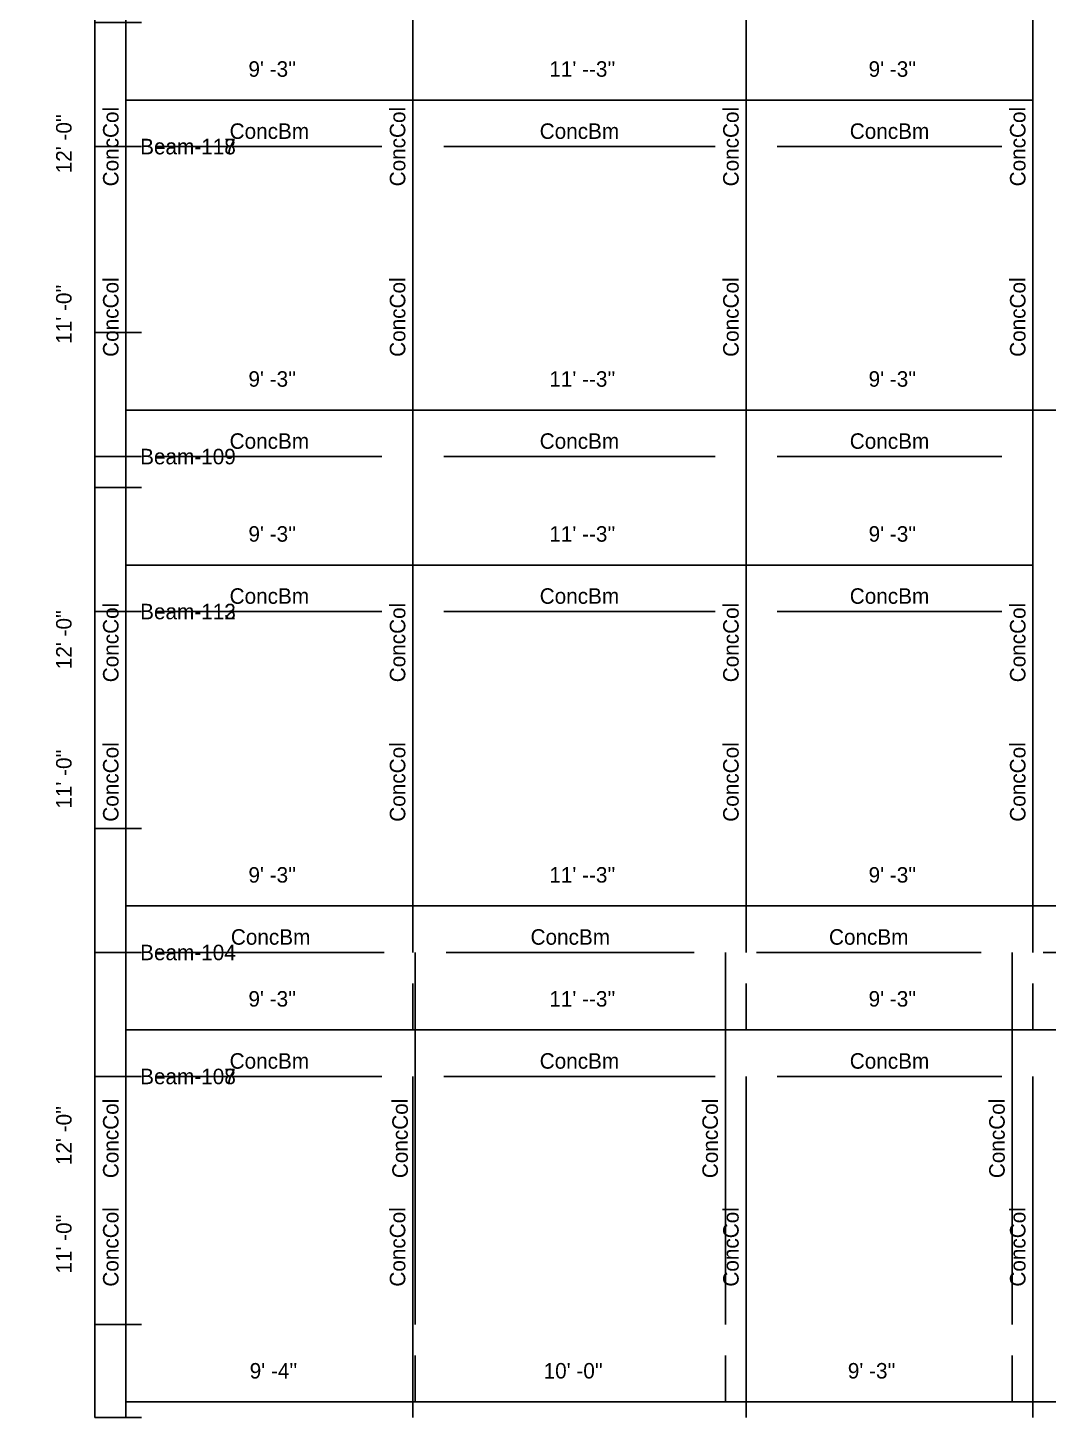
# Model space of a CAD drawing. Extents: x -38 to 2998, y -195 to 11529.
# Drawn here: x -38 to 357, y 3467 to 4006 of the extents above; entities that cross this region are included whole.
import ezdxf
from ezdxf.enums import TextEntityAlignment as Align

# ---------------------------------------------------------------- set-up
doc = ezdxf.new("R2010")
doc.units = 0
doc.header["$MEASUREMENT"] = 0
doc.layers.get('0').update_dxf_attribs({"linetype": 'CONTINUOUS'})
for name, color, linetype in [('CENTERLINES', 7, 'CONTINUOUS'), ('DIMENSIONS', 4, 'CONTINUOUS'), ('TEXT', 5, 'CONTINUOUS')]:
    doc.layers.add(name, color=color, linetype=linetype)
doc.dimstyles.get("Standard").update_dxf_attribs({"dimtxt": 0.18, "dimasz": 0.18, "dimexe": 0.18, "dimexo": 0.0625, "dimgap": 0.09, "dimtad": 0, "dimtih": 1, "dimtoh": 1, "dimdec": 4, "dimzin": 0, "dimtxsty": 'STANDARD', "dimcen": 0.09, "dimazin": 3, "dimtfac": 1, "dimtdec": 4, "dimtofl": 0, "dimtmove": 0, "dimatfit": 3, "dimtolj": 1, "dimtzin": 0})

# ---------------------------------------------------------------- blocks, each defined once
blk = doc.blocks.new('*D2171')
at = {"color": 1, "linetype": 'BYBLOCK'}
for points in [[(4.77, 3478.77), (3.71, 3477.71), (-3.71, 3470.29), (-4.77, 3469.23)], [(116.73, 3478.77), (115.67, 3477.71), (108.25, 3470.29), (107.19, 3469.23)]]:
    blk.add_solid(points, dxfattribs=at)
at = {"layer": 'DIMENSIONS', "color": 9, "linetype": 'BYBLOCK'}
for p, q in [((0, 3474), (0, 3492)), ((111.96, 3474), (111.96, 3492))]:
    blk.add_line(p, q, dxfattribs=at)
at = {"layer": 'DIMENSIONS', "color": 0, "linetype": 'BYBLOCK'}
blk.add_line((0, 3474), (111.96, 3474), dxfattribs=at)
at = {"layer": 'DIMENSIONS', "color": 0, "linetype": 'BYBLOCK', "insert": (55.98, 3486), "char_height": 6, "attachment_point": 5}
blk.add_mtext("\\A1; 9' -4''", dxfattribs=at)
blk = doc.blocks.new('*D2172')
at = {"color": 1, "linetype": 'BYBLOCK'}
for points in [[(116.73, 3478.77), (115.67, 3477.71), (108.25, 3470.29), (107.19, 3469.23)], [(236.73, 3478.77), (235.67, 3477.71), (228.25, 3470.29), (227.19, 3469.23)]]:
    blk.add_solid(points, dxfattribs=at)
at = {"layer": 'DIMENSIONS', "color": 9, "linetype": 'BYBLOCK'}
for p, q in [((111.96, 3474), (111.96, 3492)), ((231.96, 3474), (231.96, 3492))]:
    blk.add_line(p, q, dxfattribs=at)
at = {"layer": 'DIMENSIONS', "color": 0, "linetype": 'BYBLOCK'}
blk.add_line((111.96, 3474), (231.96, 3474), dxfattribs=at)
at = {"layer": 'DIMENSIONS', "color": 0, "linetype": 'BYBLOCK', "insert": (171.96, 3486), "char_height": 6, "attachment_point": 5}
blk.add_mtext("\\A1; 10' -0''", dxfattribs=at)
blk = doc.blocks.new('*D2173')
at = {"color": 1, "linetype": 'BYBLOCK'}
for points in [[(236.73, 3478.77), (235.67, 3477.71), (228.25, 3470.29), (227.19, 3469.23)], [(347.73, 3478.77), (346.67, 3477.71), (339.25, 3470.29), (338.19, 3469.23)]]:
    blk.add_solid(points, dxfattribs=at)
at = {"layer": 'DIMENSIONS', "color": 9, "linetype": 'BYBLOCK'}
for p, q in [((231.96, 3474), (231.96, 3492)), ((342.96, 3474), (342.96, 3492))]:
    blk.add_line(p, q, dxfattribs=at)
at = {"layer": 'DIMENSIONS', "color": 0, "linetype": 'BYBLOCK'}
blk.add_line((231.96, 3474), (342.96, 3474), dxfattribs=at)
at = {"layer": 'DIMENSIONS', "color": 0, "linetype": 'BYBLOCK', "insert": (287.46, 3486), "char_height": 6, "attachment_point": 5}
blk.add_mtext("\\A1; 9' -3''", dxfattribs=at)
blk = doc.blocks.new('*D2174')
at = {"color": 1, "linetype": 'BYBLOCK'}
for points in [[(347.73, 3478.77), (346.67, 3477.71), (339.25, 3470.29), (338.19, 3469.23)], [(407.73, 3478.77), (406.67, 3477.71), (399.25, 3470.29), (398.19, 3469.23)]]:
    blk.add_solid(points, dxfattribs=at)
at = {"layer": 'DIMENSIONS', "color": 9, "linetype": 'BYBLOCK'}
for p, q in [((342.96, 3474), (342.96, 3492)), ((402.96, 3474), (402.96, 3492))]:
    blk.add_line(p, q, dxfattribs=at)
at = {"layer": 'DIMENSIONS', "color": 0, "linetype": 'BYBLOCK'}
blk.add_line((342.96, 3474), (402.96, 3474), dxfattribs=at)
at = {"layer": 'DIMENSIONS', "color": 0, "linetype": 'BYBLOCK', "insert": (372.96, 3486), "char_height": 6, "attachment_point": 5}
blk.add_mtext("\\A1; 5' -0''", dxfattribs=at)
blk = doc.blocks.new('*D2191')
at = {"color": 1, "linetype": 'BYBLOCK'}
for points in [[(-8.29, 3644.29), (-7.23, 3643.23), (-16.77, 3652.77), (-15.71, 3651.71)], [(-8.29, 3500.29), (-7.23, 3499.23), (-16.77, 3508.77), (-15.71, 3507.71)]]:
    blk.add_solid(points, dxfattribs=at)
at = {"layer": 'DIMENSIONS', "color": 9, "linetype": 'BYBLOCK'}
for p, q in [((-12, 3648), (6, 3648)), ((-12, 3504), (6, 3504))]:
    blk.add_line(p, q, dxfattribs=at)
at = {"layer": 'DIMENSIONS', "color": 0, "linetype": 'BYBLOCK'}
blk.add_line((-12, 3504), (-12, 3648), dxfattribs=at)
at = {"layer": 'DIMENSIONS', "color": 0, "linetype": 'BYBLOCK', "insert": (-24, 3576), "char_height": 6, "attachment_point": 5, "rotation": 90}
blk.add_mtext("\\A1; 12' -0''", dxfattribs=at)
blk = doc.blocks.new('*D2192')
at = {"color": 1, "linetype": 'BYBLOCK'}
for points in [[(4.77, 3670.77), (3.71, 3669.71), (-3.71, 3662.29), (-4.77, 3661.23)], [(115.77, 3670.77), (114.71, 3669.71), (107.29, 3662.29), (106.23, 3661.23)]]:
    blk.add_solid(points, dxfattribs=at)
at = {"layer": 'DIMENSIONS', "color": 9, "linetype": 'BYBLOCK'}
for p, q in [((0, 3666), (0, 3684)), ((111, 3666), (111, 3684))]:
    blk.add_line(p, q, dxfattribs=at)
at = {"layer": 'DIMENSIONS', "color": 0, "linetype": 'BYBLOCK'}
blk.add_line((0, 3666), (111, 3666), dxfattribs=at)
at = {"layer": 'DIMENSIONS', "color": 0, "linetype": 'BYBLOCK', "insert": (55.5, 3678), "char_height": 6, "attachment_point": 5}
blk.add_mtext("\\A1; 9' -3''", dxfattribs=at)
blk = doc.blocks.new('*D2193')
at = {"color": 1, "linetype": 'BYBLOCK'}
for points in [[(115.77, 3670.77), (114.71, 3669.71), (107.29, 3662.29), (106.23, 3661.23)], [(244.77, 3670.77), (243.71, 3669.71), (236.29, 3662.29), (235.23, 3661.23)]]:
    blk.add_solid(points, dxfattribs=at)
at = {"layer": 'DIMENSIONS', "color": 9, "linetype": 'BYBLOCK'}
for p, q in [((111, 3666), (111, 3684)), ((240, 3666), (240, 3684))]:
    blk.add_line(p, q, dxfattribs=at)
at = {"layer": 'DIMENSIONS', "color": 0, "linetype": 'BYBLOCK'}
blk.add_line((111, 3666), (240, 3666), dxfattribs=at)
at = {"layer": 'DIMENSIONS', "color": 0, "linetype": 'BYBLOCK', "insert": (175.5, 3678), "char_height": 6, "attachment_point": 5}
blk.add_mtext("\\A1; 11' --3''", dxfattribs=at)
blk = doc.blocks.new('*D2194')
at = {"color": 1, "linetype": 'BYBLOCK'}
for points in [[(244.77, 3670.77), (243.71, 3669.71), (236.29, 3662.29), (235.23, 3661.23)], [(355.77, 3670.77), (354.71, 3669.71), (347.29, 3662.29), (346.23, 3661.23)]]:
    blk.add_solid(points, dxfattribs=at)
at = {"layer": 'DIMENSIONS', "color": 9, "linetype": 'BYBLOCK'}
for p, q in [((240, 3666), (240, 3684)), ((351, 3666), (351, 3684))]:
    blk.add_line(p, q, dxfattribs=at)
at = {"layer": 'DIMENSIONS', "color": 0, "linetype": 'BYBLOCK'}
blk.add_line((240, 3666), (351, 3666), dxfattribs=at)
at = {"layer": 'DIMENSIONS', "color": 0, "linetype": 'BYBLOCK', "insert": (295.5, 3678), "char_height": 6, "attachment_point": 5}
blk.add_mtext("\\A1; 9' -3''", dxfattribs=at)
blk = doc.blocks.new('*D2195')
at = {"color": 1, "linetype": 'BYBLOCK'}
for points in [[(355.77, 3670.77), (354.71, 3669.71), (347.29, 3662.29), (346.23, 3661.23)], [(577.77, 3670.77), (576.71, 3669.71), (569.29, 3662.29), (568.23, 3661.23)]]:
    blk.add_solid(points, dxfattribs=at)
at = {"layer": 'DIMENSIONS', "color": 9, "linetype": 'BYBLOCK'}
for p, q in [((351, 3666), (351, 3684)), ((573, 3666), (573, 3684))]:
    blk.add_line(p, q, dxfattribs=at)
at = {"layer": 'DIMENSIONS', "color": 0, "linetype": 'BYBLOCK'}
blk.add_line((351, 3666), (573, 3666), dxfattribs=at)
at = {"layer": 'DIMENSIONS', "color": 0, "linetype": 'BYBLOCK', "insert": (462, 3678), "char_height": 6, "attachment_point": 5}
blk.add_mtext("\\A1; 18' -6''", dxfattribs=at)
blk = doc.blocks.new('*D2207')
at = {"color": 1, "linetype": 'BYBLOCK'}
for points in [[(-8.29, 3836.29), (-7.23, 3835.23), (-16.77, 3844.77), (-15.71, 3843.71)], [(-8.29, 3692.29), (-7.23, 3691.23), (-16.77, 3700.77), (-15.71, 3699.71)]]:
    blk.add_solid(points, dxfattribs=at)
at = {"layer": 'DIMENSIONS', "color": 9, "linetype": 'BYBLOCK'}
for p, q in [((-12, 3840), (6, 3840)), ((-12, 3696), (6, 3696))]:
    blk.add_line(p, q, dxfattribs=at)
at = {"layer": 'DIMENSIONS', "color": 0, "linetype": 'BYBLOCK'}
blk.add_line((-12, 3696), (-12, 3840), dxfattribs=at)
at = {"layer": 'DIMENSIONS', "color": 0, "linetype": 'BYBLOCK', "insert": (-24, 3768), "char_height": 6, "attachment_point": 5, "rotation": 90}
blk.add_mtext("\\A1; 12' -0''", dxfattribs=at)
blk = doc.blocks.new('*D2208')
at = {"color": 1, "linetype": 'BYBLOCK'}
for points in [[(4.77, 3862.77), (3.71, 3861.71), (-3.71, 3854.29), (-4.77, 3853.23)], [(115.77, 3862.77), (114.71, 3861.71), (107.29, 3854.29), (106.23, 3853.23)]]:
    blk.add_solid(points, dxfattribs=at)
at = {"layer": 'DIMENSIONS', "color": 9, "linetype": 'BYBLOCK'}
for p, q in [((0, 3858), (0, 3876)), ((111, 3858), (111, 3876))]:
    blk.add_line(p, q, dxfattribs=at)
at = {"layer": 'DIMENSIONS', "color": 0, "linetype": 'BYBLOCK'}
blk.add_line((0, 3858), (111, 3858), dxfattribs=at)
at = {"layer": 'DIMENSIONS', "color": 0, "linetype": 'BYBLOCK', "insert": (55.5, 3870), "char_height": 6, "attachment_point": 5}
blk.add_mtext("\\A1; 9' -3''", dxfattribs=at)
blk = doc.blocks.new('*D2209')
at = {"color": 1, "linetype": 'BYBLOCK'}
for points in [[(115.77, 3862.77), (114.71, 3861.71), (107.29, 3854.29), (106.23, 3853.23)], [(244.77, 3862.77), (243.71, 3861.71), (236.29, 3854.29), (235.23, 3853.23)]]:
    blk.add_solid(points, dxfattribs=at)
at = {"layer": 'DIMENSIONS', "color": 9, "linetype": 'BYBLOCK'}
for p, q in [((111, 3858), (111, 3876)), ((240, 3858), (240, 3876))]:
    blk.add_line(p, q, dxfattribs=at)
at = {"layer": 'DIMENSIONS', "color": 0, "linetype": 'BYBLOCK'}
blk.add_line((111, 3858), (240, 3858), dxfattribs=at)
at = {"layer": 'DIMENSIONS', "color": 0, "linetype": 'BYBLOCK', "insert": (175.5, 3870), "char_height": 6, "attachment_point": 5}
blk.add_mtext("\\A1; 11' --3''", dxfattribs=at)
blk = doc.blocks.new('*D2210')
at = {"color": 1, "linetype": 'BYBLOCK'}
for points in [[(244.77, 3862.77), (243.71, 3861.71), (236.29, 3854.29), (235.23, 3853.23)], [(355.77, 3862.77), (354.71, 3861.71), (347.29, 3854.29), (346.23, 3853.23)]]:
    blk.add_solid(points, dxfattribs=at)
at = {"layer": 'DIMENSIONS', "color": 9, "linetype": 'BYBLOCK'}
for p, q in [((240, 3858), (240, 3876)), ((351, 3858), (351, 3876))]:
    blk.add_line(p, q, dxfattribs=at)
at = {"layer": 'DIMENSIONS', "color": 0, "linetype": 'BYBLOCK'}
blk.add_line((240, 3858), (351, 3858), dxfattribs=at)
at = {"layer": 'DIMENSIONS', "color": 0, "linetype": 'BYBLOCK', "insert": (295.5, 3870), "char_height": 6, "attachment_point": 5}
blk.add_mtext("\\A1; 9' -3''", dxfattribs=at)
blk = doc.blocks.new('*D2211')
at = {"color": 1, "linetype": 'BYBLOCK'}
for points in [[(355.77, 3862.77), (354.71, 3861.71), (347.29, 3854.29), (346.23, 3853.23)], [(577.77, 3862.77), (576.71, 3861.71), (569.29, 3854.29), (568.23, 3853.23)]]:
    blk.add_solid(points, dxfattribs=at)
at = {"layer": 'DIMENSIONS', "color": 9, "linetype": 'BYBLOCK'}
for p, q in [((351, 3858), (351, 3876)), ((573, 3858), (573, 3876))]:
    blk.add_line(p, q, dxfattribs=at)
at = {"layer": 'DIMENSIONS', "color": 0, "linetype": 'BYBLOCK'}
blk.add_line((351, 3858), (573, 3858), dxfattribs=at)
at = {"layer": 'DIMENSIONS', "color": 0, "linetype": 'BYBLOCK', "insert": (462, 3870), "char_height": 6, "attachment_point": 5}
blk.add_mtext("\\A1; 18' -6''", dxfattribs=at)
blk = doc.blocks.new('*D2223')
at = {"color": 1, "linetype": 'BYBLOCK'}
for points in [[(-8.29, 4028.29), (-7.23, 4027.23), (-16.77, 4036.77), (-15.71, 4035.71)], [(-8.29, 3884.29), (-7.23, 3883.23), (-16.77, 3892.77), (-15.71, 3891.71)]]:
    blk.add_solid(points, dxfattribs=at)
at = {"layer": 'DIMENSIONS', "color": 9, "linetype": 'BYBLOCK'}
for p, q in [((-12, 4032), (6, 4032)), ((-12, 3888), (6, 3888))]:
    blk.add_line(p, q, dxfattribs=at)
at = {"layer": 'DIMENSIONS', "color": 0, "linetype": 'BYBLOCK'}
blk.add_line((-12, 3888), (-12, 4032), dxfattribs=at)
at = {"layer": 'DIMENSIONS', "color": 0, "linetype": 'BYBLOCK', "insert": (-24, 3960), "char_height": 6, "attachment_point": 5, "rotation": 90}
blk.add_mtext("\\A1; 12' -0''", dxfattribs=at)
blk = doc.blocks.new('*D2677')
at = {"color": 1, "linetype": 'BYBLOCK'}
for points in [[(-8.29, 3596.29), (-7.23, 3595.23), (-16.77, 3604.77), (-15.71, 3603.71)], [(-8.29, 3464.29), (-7.23, 3463.23), (-16.77, 3472.77), (-15.71, 3471.71)]]:
    blk.add_solid(points, dxfattribs=at)
at = {"layer": 'DIMENSIONS', "color": 9, "linetype": 'BYBLOCK'}
for p, q in [((-12, 3600), (6, 3600)), ((-12, 3468), (6, 3468))]:
    blk.add_line(p, q, dxfattribs=at)
at = {"layer": 'DIMENSIONS', "color": 0, "linetype": 'BYBLOCK'}
blk.add_line((-12, 3468), (-12, 3600), dxfattribs=at)
at = {"layer": 'DIMENSIONS', "color": 0, "linetype": 'BYBLOCK', "insert": (-24, 3534), "char_height": 6, "attachment_point": 5, "rotation": 90}
blk.add_mtext("\\A1; 11' -0''", dxfattribs=at)
blk = doc.blocks.new('*D2678')
at = {"color": 1, "linetype": 'BYBLOCK'}
for points in [[(4.77, 3622.77), (3.71, 3621.71), (-3.71, 3614.29), (-4.77, 3613.23)], [(115.77, 3622.77), (114.71, 3621.71), (107.29, 3614.29), (106.23, 3613.23)]]:
    blk.add_solid(points, dxfattribs=at)
at = {"layer": 'DIMENSIONS', "color": 9, "linetype": 'BYBLOCK'}
for p, q in [((0, 3618), (0, 3636)), ((111, 3618), (111, 3636))]:
    blk.add_line(p, q, dxfattribs=at)
at = {"layer": 'DIMENSIONS', "color": 0, "linetype": 'BYBLOCK'}
blk.add_line((0, 3618), (111, 3618), dxfattribs=at)
at = {"layer": 'DIMENSIONS', "color": 0, "linetype": 'BYBLOCK', "insert": (55.5, 3630), "char_height": 6, "attachment_point": 5}
blk.add_mtext("\\A1; 9' -3''", dxfattribs=at)
blk = doc.blocks.new('*D2679')
at = {"color": 1, "linetype": 'BYBLOCK'}
for points in [[(115.77, 3622.77), (114.71, 3621.71), (107.29, 3614.29), (106.23, 3613.23)], [(244.77, 3622.77), (243.71, 3621.71), (236.29, 3614.29), (235.23, 3613.23)]]:
    blk.add_solid(points, dxfattribs=at)
at = {"layer": 'DIMENSIONS', "color": 9, "linetype": 'BYBLOCK'}
for p, q in [((111, 3618), (111, 3636)), ((240, 3618), (240, 3636))]:
    blk.add_line(p, q, dxfattribs=at)
at = {"layer": 'DIMENSIONS', "color": 0, "linetype": 'BYBLOCK'}
blk.add_line((111, 3618), (240, 3618), dxfattribs=at)
at = {"layer": 'DIMENSIONS', "color": 0, "linetype": 'BYBLOCK', "insert": (175.5, 3630), "char_height": 6, "attachment_point": 5}
blk.add_mtext("\\A1; 11' --3''", dxfattribs=at)
blk = doc.blocks.new('*D2680')
at = {"color": 1, "linetype": 'BYBLOCK'}
for points in [[(244.77, 3622.77), (243.71, 3621.71), (236.29, 3614.29), (235.23, 3613.23)], [(355.77, 3622.77), (354.71, 3621.71), (347.29, 3614.29), (346.23, 3613.23)]]:
    blk.add_solid(points, dxfattribs=at)
at = {"layer": 'DIMENSIONS', "color": 9, "linetype": 'BYBLOCK'}
for p, q in [((240, 3618), (240, 3636)), ((351, 3618), (351, 3636))]:
    blk.add_line(p, q, dxfattribs=at)
at = {"layer": 'DIMENSIONS', "color": 0, "linetype": 'BYBLOCK'}
blk.add_line((240, 3618), (351, 3618), dxfattribs=at)
at = {"layer": 'DIMENSIONS', "color": 0, "linetype": 'BYBLOCK', "insert": (295.5, 3630), "char_height": 6, "attachment_point": 5}
blk.add_mtext("\\A1; 9' -3''", dxfattribs=at)
blk = doc.blocks.new('*D2681')
at = {"color": 1, "linetype": 'BYBLOCK'}
for points in [[(355.77, 3622.77), (354.71, 3621.71), (347.29, 3614.29), (346.23, 3613.23)], [(577.77, 3622.77), (576.71, 3621.71), (569.29, 3614.29), (568.23, 3613.23)]]:
    blk.add_solid(points, dxfattribs=at)
at = {"layer": 'DIMENSIONS', "color": 9, "linetype": 'BYBLOCK'}
for p, q in [((351, 3618), (351, 3636)), ((573, 3618), (573, 3636))]:
    blk.add_line(p, q, dxfattribs=at)
at = {"layer": 'DIMENSIONS', "color": 0, "linetype": 'BYBLOCK'}
blk.add_line((351, 3618), (573, 3618), dxfattribs=at)
at = {"layer": 'DIMENSIONS', "color": 0, "linetype": 'BYBLOCK', "insert": (462, 3630), "char_height": 6, "attachment_point": 5}
blk.add_mtext("\\A1; 18' -6''", dxfattribs=at)
blk = doc.blocks.new('*D2693')
at = {"color": 1, "linetype": 'BYBLOCK'}
for points in [[(-8.29, 3776.29), (-7.23, 3775.23), (-16.77, 3784.77), (-15.71, 3783.71)], [(-8.29, 3644.29), (-7.23, 3643.23), (-16.77, 3652.77), (-15.71, 3651.71)]]:
    blk.add_solid(points, dxfattribs=at)
at = {"layer": 'DIMENSIONS', "color": 9, "linetype": 'BYBLOCK'}
for p, q in [((-12, 3780), (6, 3780)), ((-12, 3648), (6, 3648))]:
    blk.add_line(p, q, dxfattribs=at)
at = {"layer": 'DIMENSIONS', "color": 0, "linetype": 'BYBLOCK'}
blk.add_line((-12, 3648), (-12, 3780), dxfattribs=at)
at = {"layer": 'DIMENSIONS', "color": 0, "linetype": 'BYBLOCK', "insert": (-24, 3714), "char_height": 6, "attachment_point": 5, "rotation": 90}
blk.add_mtext("\\A1; 11' -0''", dxfattribs=at)
blk = doc.blocks.new('*D2694')
at = {"color": 1, "linetype": 'BYBLOCK'}
for points in [[(4.77, 3802.77), (3.71, 3801.71), (-3.71, 3794.29), (-4.77, 3793.23)], [(115.77, 3802.77), (114.71, 3801.71), (107.29, 3794.29), (106.23, 3793.23)]]:
    blk.add_solid(points, dxfattribs=at)
at = {"layer": 'DIMENSIONS', "color": 9, "linetype": 'BYBLOCK'}
for p, q in [((0, 3798), (0, 3816)), ((111, 3798), (111, 3816))]:
    blk.add_line(p, q, dxfattribs=at)
at = {"layer": 'DIMENSIONS', "color": 0, "linetype": 'BYBLOCK'}
blk.add_line((0, 3798), (111, 3798), dxfattribs=at)
at = {"layer": 'DIMENSIONS', "color": 0, "linetype": 'BYBLOCK', "insert": (55.5, 3810), "char_height": 6, "attachment_point": 5}
blk.add_mtext("\\A1; 9' -3''", dxfattribs=at)
blk = doc.blocks.new('*D2695')
at = {"color": 1, "linetype": 'BYBLOCK'}
for points in [[(115.77, 3802.77), (114.71, 3801.71), (107.29, 3794.29), (106.23, 3793.23)], [(244.77, 3802.77), (243.71, 3801.71), (236.29, 3794.29), (235.23, 3793.23)]]:
    blk.add_solid(points, dxfattribs=at)
at = {"layer": 'DIMENSIONS', "color": 9, "linetype": 'BYBLOCK'}
for p, q in [((111, 3798), (111, 3816)), ((240, 3798), (240, 3816))]:
    blk.add_line(p, q, dxfattribs=at)
at = {"layer": 'DIMENSIONS', "color": 0, "linetype": 'BYBLOCK'}
blk.add_line((111, 3798), (240, 3798), dxfattribs=at)
at = {"layer": 'DIMENSIONS', "color": 0, "linetype": 'BYBLOCK', "insert": (175.5, 3810), "char_height": 6, "attachment_point": 5}
blk.add_mtext("\\A1; 11' --3''", dxfattribs=at)
blk = doc.blocks.new('*D2696')
at = {"color": 1, "linetype": 'BYBLOCK'}
for points in [[(244.77, 3802.77), (243.71, 3801.71), (236.29, 3794.29), (235.23, 3793.23)], [(355.77, 3802.77), (354.71, 3801.71), (347.29, 3794.29), (346.23, 3793.23)]]:
    blk.add_solid(points, dxfattribs=at)
at = {"layer": 'DIMENSIONS', "color": 9, "linetype": 'BYBLOCK'}
for p, q in [((240, 3798), (240, 3816)), ((351, 3798), (351, 3816))]:
    blk.add_line(p, q, dxfattribs=at)
at = {"layer": 'DIMENSIONS', "color": 0, "linetype": 'BYBLOCK'}
blk.add_line((240, 3798), (351, 3798), dxfattribs=at)
at = {"layer": 'DIMENSIONS', "color": 0, "linetype": 'BYBLOCK', "insert": (295.5, 3810), "char_height": 6, "attachment_point": 5}
blk.add_mtext("\\A1; 9' -3''", dxfattribs=at)
blk = doc.blocks.new('*D2697')
at = {"color": 1, "linetype": 'BYBLOCK'}
for points in [[(-8.29, 3956.29), (-7.23, 3955.23), (-16.77, 3964.77), (-15.71, 3963.71)], [(-8.29, 3824.29), (-7.23, 3823.23), (-16.77, 3832.77), (-15.71, 3831.71)]]:
    blk.add_solid(points, dxfattribs=at)
at = {"layer": 'DIMENSIONS', "color": 9, "linetype": 'BYBLOCK'}
for p, q in [((-12, 3960), (6, 3960)), ((-12, 3828), (6, 3828))]:
    blk.add_line(p, q, dxfattribs=at)
at = {"layer": 'DIMENSIONS', "color": 0, "linetype": 'BYBLOCK'}
blk.add_line((-12, 3828), (-12, 3960), dxfattribs=at)
at = {"layer": 'DIMENSIONS', "color": 0, "linetype": 'BYBLOCK', "insert": (-24, 3894), "char_height": 6, "attachment_point": 5, "rotation": 90}
blk.add_mtext("\\A1; 11' -0''", dxfattribs=at)
blk = doc.blocks.new('*D2698')
at = {"color": 1, "linetype": 'BYBLOCK'}
for points in [[(4.77, 3982.77), (3.71, 3981.71), (-3.71, 3974.29), (-4.77, 3973.23)], [(115.77, 3982.77), (114.71, 3981.71), (107.29, 3974.29), (106.23, 3973.23)]]:
    blk.add_solid(points, dxfattribs=at)
at = {"layer": 'DIMENSIONS', "color": 9, "linetype": 'BYBLOCK'}
for p, q in [((0, 3978), (0, 3996)), ((111, 3978), (111, 3996))]:
    blk.add_line(p, q, dxfattribs=at)
at = {"layer": 'DIMENSIONS', "color": 0, "linetype": 'BYBLOCK'}
blk.add_line((0, 3978), (111, 3978), dxfattribs=at)
at = {"layer": 'DIMENSIONS', "color": 0, "linetype": 'BYBLOCK', "insert": (55.5, 3990), "char_height": 6, "attachment_point": 5}
blk.add_mtext("\\A1; 9' -3''", dxfattribs=at)
blk = doc.blocks.new('*D2699')
at = {"color": 1, "linetype": 'BYBLOCK'}
for points in [[(115.77, 3982.77), (114.71, 3981.71), (107.29, 3974.29), (106.23, 3973.23)], [(244.77, 3982.77), (243.71, 3981.71), (236.29, 3974.29), (235.23, 3973.23)]]:
    blk.add_solid(points, dxfattribs=at)
at = {"layer": 'DIMENSIONS', "color": 9, "linetype": 'BYBLOCK'}
for p, q in [((111, 3978), (111, 3996)), ((240, 3978), (240, 3996))]:
    blk.add_line(p, q, dxfattribs=at)
at = {"layer": 'DIMENSIONS', "color": 0, "linetype": 'BYBLOCK'}
blk.add_line((111, 3978), (240, 3978), dxfattribs=at)
at = {"layer": 'DIMENSIONS', "color": 0, "linetype": 'BYBLOCK', "insert": (175.5, 3990), "char_height": 6, "attachment_point": 5}
blk.add_mtext("\\A1; 11' --3''", dxfattribs=at)
blk = doc.blocks.new('*D2700')
at = {"color": 1, "linetype": 'BYBLOCK'}
for points in [[(244.77, 3982.77), (243.71, 3981.71), (236.29, 3974.29), (235.23, 3973.23)], [(355.77, 3982.77), (354.71, 3981.71), (347.29, 3974.29), (346.23, 3973.23)]]:
    blk.add_solid(points, dxfattribs=at)
at = {"layer": 'DIMENSIONS', "color": 9, "linetype": 'BYBLOCK'}
for p, q in [((240, 3978), (240, 3996)), ((351, 3978), (351, 3996))]:
    blk.add_line(p, q, dxfattribs=at)
at = {"layer": 'DIMENSIONS', "color": 0, "linetype": 'BYBLOCK'}
blk.add_line((240, 3978), (351, 3978), dxfattribs=at)
at = {"layer": 'DIMENSIONS', "color": 0, "linetype": 'BYBLOCK', "insert": (295.5, 3990), "char_height": 6, "attachment_point": 5}
blk.add_mtext("\\A1; 9' -3''", dxfattribs=at)
blk = doc.blocks.new('*D2701')
at = {"color": 1, "linetype": 'BYBLOCK'}
for points in [[(-8.29, 4136.29), (-7.23, 4135.23), (-16.77, 4144.77), (-15.71, 4143.71)], [(-8.29, 4004.29), (-7.23, 4003.23), (-16.77, 4012.77), (-15.71, 4011.71)]]:
    blk.add_solid(points, dxfattribs=at)
at = {"layer": 'DIMENSIONS', "color": 9, "linetype": 'BYBLOCK'}
for p, q in [((-12, 4140), (6, 4140)), ((-12, 4008), (6, 4008))]:
    blk.add_line(p, q, dxfattribs=at)
at = {"layer": 'DIMENSIONS', "color": 0, "linetype": 'BYBLOCK'}
blk.add_line((-12, 4008), (-12, 4140), dxfattribs=at)
at = {"layer": 'DIMENSIONS', "color": 0, "linetype": 'BYBLOCK', "insert": (-24, 4074), "char_height": 6, "attachment_point": 5, "rotation": 90}
blk.add_mtext("\\A1; 11' -0''", dxfattribs=at)
blk = doc.blocks.new('*D3147')
at = {"color": 1, "linetype": 'BYBLOCK'}
for points in [[(-8.29, 3596.29), (-7.23, 3595.23), (-16.77, 3604.77), (-15.71, 3603.71)], [(-8.29, 3464.29), (-7.23, 3463.23), (-16.77, 3472.77), (-15.71, 3471.71)]]:
    blk.add_solid(points, dxfattribs=at)
at = {"layer": 'DIMENSIONS', "color": 9, "linetype": 'BYBLOCK'}
for p, q in [((-12, 3600), (6, 3600)), ((-12, 3468), (6, 3468))]:
    blk.add_line(p, q, dxfattribs=at)
at = {"layer": 'DIMENSIONS', "color": 0, "linetype": 'BYBLOCK'}
blk.add_line((-12, 3468), (-12, 3600), dxfattribs=at)
at = {"layer": 'DIMENSIONS', "color": 0, "linetype": 'BYBLOCK', "insert": (-24, 3534), "char_height": 6, "attachment_point": 5, "rotation": 90}
blk.add_mtext("\\A1; 11' -0''", dxfattribs=at)
blk = doc.blocks.new('*D3148')
at = {"color": 1, "linetype": 'BYBLOCK'}
for points in [[(4.77, 3622.77), (3.71, 3621.71), (-3.71, 3614.29), (-4.77, 3613.23)], [(115.77, 3622.77), (114.71, 3621.71), (107.29, 3614.29), (106.23, 3613.23)]]:
    blk.add_solid(points, dxfattribs=at)
at = {"layer": 'DIMENSIONS', "color": 9, "linetype": 'BYBLOCK'}
for p, q in [((0, 3618), (0, 3636)), ((111, 3618), (111, 3636))]:
    blk.add_line(p, q, dxfattribs=at)
at = {"layer": 'DIMENSIONS', "color": 0, "linetype": 'BYBLOCK'}
blk.add_line((0, 3618), (111, 3618), dxfattribs=at)
at = {"layer": 'DIMENSIONS', "color": 0, "linetype": 'BYBLOCK', "insert": (55.5, 3630), "char_height": 6, "attachment_point": 5}
blk.add_mtext("\\A1; 9' -3''", dxfattribs=at)
blk = doc.blocks.new('*D3149')
at = {"color": 1, "linetype": 'BYBLOCK'}
for points in [[(115.77, 3622.77), (114.71, 3621.71), (107.29, 3614.29), (106.23, 3613.23)], [(244.77, 3622.77), (243.71, 3621.71), (236.29, 3614.29), (235.23, 3613.23)]]:
    blk.add_solid(points, dxfattribs=at)
at = {"layer": 'DIMENSIONS', "color": 9, "linetype": 'BYBLOCK'}
for p, q in [((111, 3618), (111, 3636)), ((240, 3618), (240, 3636))]:
    blk.add_line(p, q, dxfattribs=at)
at = {"layer": 'DIMENSIONS', "color": 0, "linetype": 'BYBLOCK'}
blk.add_line((111, 3618), (240, 3618), dxfattribs=at)
at = {"layer": 'DIMENSIONS', "color": 0, "linetype": 'BYBLOCK', "insert": (175.5, 3630), "char_height": 6, "attachment_point": 5}
blk.add_mtext("\\A1; 11' --3''", dxfattribs=at)
blk = doc.blocks.new('*D3150')
at = {"color": 1, "linetype": 'BYBLOCK'}
for points in [[(244.77, 3622.77), (243.71, 3621.71), (236.29, 3614.29), (235.23, 3613.23)], [(355.77, 3622.77), (354.71, 3621.71), (347.29, 3614.29), (346.23, 3613.23)]]:
    blk.add_solid(points, dxfattribs=at)
at = {"layer": 'DIMENSIONS', "color": 9, "linetype": 'BYBLOCK'}
for p, q in [((240, 3618), (240, 3636)), ((351, 3618), (351, 3636))]:
    blk.add_line(p, q, dxfattribs=at)
at = {"layer": 'DIMENSIONS', "color": 0, "linetype": 'BYBLOCK'}
blk.add_line((240, 3618), (351, 3618), dxfattribs=at)
at = {"layer": 'DIMENSIONS', "color": 0, "linetype": 'BYBLOCK', "insert": (295.5, 3630), "char_height": 6, "attachment_point": 5}
blk.add_mtext("\\A1; 9' -3''", dxfattribs=at)
blk = doc.blocks.new('*D3151')
at = {"color": 1, "linetype": 'BYBLOCK'}
for points in [[(355.77, 3622.77), (354.71, 3621.71), (347.29, 3614.29), (346.23, 3613.23)], [(577.77, 3622.77), (576.71, 3621.71), (569.29, 3614.29), (568.23, 3613.23)]]:
    blk.add_solid(points, dxfattribs=at)
at = {"layer": 'DIMENSIONS', "color": 9, "linetype": 'BYBLOCK'}
for p, q in [((351, 3618), (351, 3636)), ((573, 3618), (573, 3636))]:
    blk.add_line(p, q, dxfattribs=at)
at = {"layer": 'DIMENSIONS', "color": 0, "linetype": 'BYBLOCK'}
blk.add_line((351, 3618), (573, 3618), dxfattribs=at)
at = {"layer": 'DIMENSIONS', "color": 0, "linetype": 'BYBLOCK', "insert": (462, 3630), "char_height": 6, "attachment_point": 5}
blk.add_mtext("\\A1; 18' -6''", dxfattribs=at)
blk = doc.blocks.new('*D3163')
at = {"color": 1, "linetype": 'BYBLOCK'}
for points in [[(-8.29, 3776.29), (-7.23, 3775.23), (-16.77, 3784.77), (-15.71, 3783.71)], [(-8.29, 3644.29), (-7.23, 3643.23), (-16.77, 3652.77), (-15.71, 3651.71)]]:
    blk.add_solid(points, dxfattribs=at)
at = {"layer": 'DIMENSIONS', "color": 9, "linetype": 'BYBLOCK'}
for p, q in [((-12, 3780), (6, 3780)), ((-12, 3648), (6, 3648))]:
    blk.add_line(p, q, dxfattribs=at)
at = {"layer": 'DIMENSIONS', "color": 0, "linetype": 'BYBLOCK'}
blk.add_line((-12, 3648), (-12, 3780), dxfattribs=at)
at = {"layer": 'DIMENSIONS', "color": 0, "linetype": 'BYBLOCK', "insert": (-24, 3714), "char_height": 6, "attachment_point": 5, "rotation": 90}
blk.add_mtext("\\A1; 11' -0''", dxfattribs=at)
blk = doc.blocks.new('*D3164')
at = {"color": 1, "linetype": 'BYBLOCK'}
for points in [[(4.77, 3802.77), (3.71, 3801.71), (-3.71, 3794.29), (-4.77, 3793.23)], [(115.77, 3802.77), (114.71, 3801.71), (107.29, 3794.29), (106.23, 3793.23)]]:
    blk.add_solid(points, dxfattribs=at)
at = {"layer": 'DIMENSIONS', "color": 9, "linetype": 'BYBLOCK'}
for p, q in [((0, 3798), (0, 3816)), ((111, 3798), (111, 3816))]:
    blk.add_line(p, q, dxfattribs=at)
at = {"layer": 'DIMENSIONS', "color": 0, "linetype": 'BYBLOCK'}
blk.add_line((0, 3798), (111, 3798), dxfattribs=at)
at = {"layer": 'DIMENSIONS', "color": 0, "linetype": 'BYBLOCK', "insert": (55.5, 3810), "char_height": 6, "attachment_point": 5}
blk.add_mtext("\\A1; 9' -3''", dxfattribs=at)
blk = doc.blocks.new('*D3165')
at = {"color": 1, "linetype": 'BYBLOCK'}
for points in [[(115.77, 3802.77), (114.71, 3801.71), (107.29, 3794.29), (106.23, 3793.23)], [(244.77, 3802.77), (243.71, 3801.71), (236.29, 3794.29), (235.23, 3793.23)]]:
    blk.add_solid(points, dxfattribs=at)
at = {"layer": 'DIMENSIONS', "color": 9, "linetype": 'BYBLOCK'}
for p, q in [((111, 3798), (111, 3816)), ((240, 3798), (240, 3816))]:
    blk.add_line(p, q, dxfattribs=at)
at = {"layer": 'DIMENSIONS', "color": 0, "linetype": 'BYBLOCK'}
blk.add_line((111, 3798), (240, 3798), dxfattribs=at)
at = {"layer": 'DIMENSIONS', "color": 0, "linetype": 'BYBLOCK', "insert": (175.5, 3810), "char_height": 6, "attachment_point": 5}
blk.add_mtext("\\A1; 11' --3''", dxfattribs=at)
blk = doc.blocks.new('*D3166')
at = {"color": 1, "linetype": 'BYBLOCK'}
for points in [[(244.77, 3802.77), (243.71, 3801.71), (236.29, 3794.29), (235.23, 3793.23)], [(355.77, 3802.77), (354.71, 3801.71), (347.29, 3794.29), (346.23, 3793.23)]]:
    blk.add_solid(points, dxfattribs=at)
at = {"layer": 'DIMENSIONS', "color": 9, "linetype": 'BYBLOCK'}
for p, q in [((240, 3798), (240, 3816)), ((351, 3798), (351, 3816))]:
    blk.add_line(p, q, dxfattribs=at)
at = {"layer": 'DIMENSIONS', "color": 0, "linetype": 'BYBLOCK'}
blk.add_line((240, 3798), (351, 3798), dxfattribs=at)
at = {"layer": 'DIMENSIONS', "color": 0, "linetype": 'BYBLOCK', "insert": (295.5, 3810), "char_height": 6, "attachment_point": 5}
blk.add_mtext("\\A1; 9' -3''", dxfattribs=at)
blk = doc.blocks.new('*D3167')
at = {"color": 1, "linetype": 'BYBLOCK'}
for points in [[(-8.29, 3956.29), (-7.23, 3955.23), (-16.77, 3964.77), (-15.71, 3963.71)], [(-8.29, 3824.29), (-7.23, 3823.23), (-16.77, 3832.77), (-15.71, 3831.71)]]:
    blk.add_solid(points, dxfattribs=at)
at = {"layer": 'DIMENSIONS', "color": 9, "linetype": 'BYBLOCK'}
for p, q in [((-12, 3960), (6, 3960)), ((-12, 3828), (6, 3828))]:
    blk.add_line(p, q, dxfattribs=at)
at = {"layer": 'DIMENSIONS', "color": 0, "linetype": 'BYBLOCK'}
blk.add_line((-12, 3828), (-12, 3960), dxfattribs=at)
at = {"layer": 'DIMENSIONS', "color": 0, "linetype": 'BYBLOCK', "insert": (-24, 3894), "char_height": 6, "attachment_point": 5, "rotation": 90}
blk.add_mtext("\\A1; 11' -0''", dxfattribs=at)
blk = doc.blocks.new('*D3168')
at = {"color": 1, "linetype": 'BYBLOCK'}
for points in [[(4.77, 3982.77), (3.71, 3981.71), (-3.71, 3974.29), (-4.77, 3973.23)], [(115.77, 3982.77), (114.71, 3981.71), (107.29, 3974.29), (106.23, 3973.23)]]:
    blk.add_solid(points, dxfattribs=at)
at = {"layer": 'DIMENSIONS', "color": 9, "linetype": 'BYBLOCK'}
for p, q in [((0, 3978), (0, 3996)), ((111, 3978), (111, 3996))]:
    blk.add_line(p, q, dxfattribs=at)
at = {"layer": 'DIMENSIONS', "color": 0, "linetype": 'BYBLOCK'}
blk.add_line((0, 3978), (111, 3978), dxfattribs=at)
at = {"layer": 'DIMENSIONS', "color": 0, "linetype": 'BYBLOCK', "insert": (55.5, 3990), "char_height": 6, "attachment_point": 5}
blk.add_mtext("\\A1; 9' -3''", dxfattribs=at)
blk = doc.blocks.new('*D3169')
at = {"color": 1, "linetype": 'BYBLOCK'}
for points in [[(115.77, 3982.77), (114.71, 3981.71), (107.29, 3974.29), (106.23, 3973.23)], [(244.77, 3982.77), (243.71, 3981.71), (236.29, 3974.29), (235.23, 3973.23)]]:
    blk.add_solid(points, dxfattribs=at)
at = {"layer": 'DIMENSIONS', "color": 9, "linetype": 'BYBLOCK'}
for p, q in [((111, 3978), (111, 3996)), ((240, 3978), (240, 3996))]:
    blk.add_line(p, q, dxfattribs=at)
at = {"layer": 'DIMENSIONS', "color": 0, "linetype": 'BYBLOCK'}
blk.add_line((111, 3978), (240, 3978), dxfattribs=at)
at = {"layer": 'DIMENSIONS', "color": 0, "linetype": 'BYBLOCK', "insert": (175.5, 3990), "char_height": 6, "attachment_point": 5}
blk.add_mtext("\\A1; 11' --3''", dxfattribs=at)
blk = doc.blocks.new('*D3170')
at = {"color": 1, "linetype": 'BYBLOCK'}
for points in [[(244.77, 3982.77), (243.71, 3981.71), (236.29, 3974.29), (235.23, 3973.23)], [(355.77, 3982.77), (354.71, 3981.71), (347.29, 3974.29), (346.23, 3973.23)]]:
    blk.add_solid(points, dxfattribs=at)
at = {"layer": 'DIMENSIONS', "color": 9, "linetype": 'BYBLOCK'}
for p, q in [((240, 3978), (240, 3996)), ((351, 3978), (351, 3996))]:
    blk.add_line(p, q, dxfattribs=at)
at = {"layer": 'DIMENSIONS', "color": 0, "linetype": 'BYBLOCK'}
blk.add_line((240, 3978), (351, 3978), dxfattribs=at)
at = {"layer": 'DIMENSIONS', "color": 0, "linetype": 'BYBLOCK', "insert": (295.5, 3990), "char_height": 6, "attachment_point": 5}
blk.add_mtext("\\A1; 9' -3''", dxfattribs=at)
blk = doc.blocks.new('*D3171')
at = {"color": 1, "linetype": 'BYBLOCK'}
for points in [[(-8.29, 4136.29), (-7.23, 4135.23), (-16.77, 4144.77), (-15.71, 4143.71)], [(-8.29, 4004.29), (-7.23, 4003.23), (-16.77, 4012.77), (-15.71, 4011.71)]]:
    blk.add_solid(points, dxfattribs=at)
at = {"layer": 'DIMENSIONS', "color": 9, "linetype": 'BYBLOCK'}
for p, q in [((-12, 4140), (6, 4140)), ((-12, 4008), (6, 4008))]:
    blk.add_line(p, q, dxfattribs=at)
at = {"layer": 'DIMENSIONS', "color": 0, "linetype": 'BYBLOCK'}
blk.add_line((-12, 4008), (-12, 4140), dxfattribs=at)
at = {"layer": 'DIMENSIONS', "color": 0, "linetype": 'BYBLOCK', "insert": (-24, 4074), "char_height": 6, "attachment_point": 5, "rotation": 90}
blk.add_mtext("\\A1; 11' -0''", dxfattribs=at)

msp = doc.modelspace()

# ---------------------------------------------------------------- linework, layer by layer
at = {"layer": 'CENTERLINES', "color": 0, "linetype": 'CONTINUOUS'}
for p, q in [((0, 3888), (0, 4032)), ((111, 3888), (111, 4032)), ((240, 3888), (240, 4032)), ((351, 3888), (351, 4032)), ((0, 3828), (0, 3960)), ((0, 3828), (0, 3960)), ((12, 3960), (99, 3960)), ((12, 3960), (99, 3960)), ((111, 3828), (111, 3960)), ((111, 3828), (111, 3960)), ((123, 3960), (228, 3960)), ((123, 3960), (228, 3960)), ((240, 3828), (240, 3960)), ((240, 3828), (240, 3960)), ((252, 3960), (339, 3960)), ((252, 3960), (339, 3960)), ((351, 3828), (351, 3960)), ((351, 3828), (351, 3960)), ((0, 3696), (0, 3840)), ((12, 3840), (99, 3840)), ((111, 3696), (111, 3840)), ((123, 3840), (228, 3840)), ((240, 3696), (240, 3840)), ((252, 3840), (339, 3840)), ((351, 3696), (351, 3840)), ((0, 3648), (0, 3780)), ((0, 3648), (0, 3780)), ((12, 3780), (99, 3780)), ((12, 3780), (99, 3780)), ((111, 3648), (111, 3780)), ((111, 3648), (111, 3780)), ((123, 3780), (228, 3780)), ((123, 3780), (228, 3780)), ((240, 3648), (240, 3780)), ((240, 3648), (240, 3780)), ((252, 3780), (339, 3780)), ((252, 3780), (339, 3780)), ((351, 3648), (351, 3780)), ((351, 3648), (351, 3780)), ((0, 3504), (0, 3648)), ((12, 3648), (99.96, 3648)), ((111.96, 3504), (111.96, 3648)), ((123.96, 3648), (219.96, 3648)), ((231.96, 3504), (231.96, 3648)), ((243.96, 3648), (330.96, 3648)), ((342.96, 3504), (342.96, 3648)), ((354.96, 3648), (390.96, 3648)), ((0, 3468), (0, 3600)), ((0, 3468), (0, 3600)), ((12, 3600), (99, 3600)), ((12, 3600), (99, 3600)), ((111, 3468), (111, 3600)), ((111, 3468), (111, 3600)), ((123, 3600), (228, 3600)), ((123, 3600), (228, 3600)), ((240, 3468), (240, 3600)), ((240, 3468), (240, 3600)), ((252, 3600), (339, 3600)), ((252, 3600), (339, 3600)), ((351, 3468), (351, 3600)), ((351, 3468), (351, 3600))]:
    msp.add_line(p, q, dxfattribs=at)

# ---------------------------------------------------------------- texts
at = {"layer": 'TEXT', "color": 0}
for p in [(-6, 3960), (105, 3960), (234, 3960), (345, 3960), (-6, 3894), (-6, 3894), (105, 3894), (105, 3894), (234, 3894), (234, 3894), (345, 3894), (345, 3894), (-6, 3768), (105, 3768), (234, 3768), (345, 3768), (-6, 3714), (-6, 3714), (105, 3714), (105, 3714), (234, 3714), (234, 3714), (345, 3714), (345, 3714), (-6, 3576), (105.96, 3576), (225.96, 3576), (336.96, 3576), (-6, 3534), (-6, 3534), (105, 3534), (105, 3534), (234, 3534), (234, 3534), (345, 3534), (345, 3534)]:
    msp.add_text('ConcCol', height=6, rotation=90, dxfattribs=at).set_placement(p, align=Align.MIDDLE)
for s, p in [('ConcBm', (55.5, 3966)), ('ConcBm', (55.5, 3966)), ('ConcBm', (175.5, 3966)), ('ConcBm', (175.5, 3966)), ('ConcBm', (295.5, 3966)), ('ConcBm', (295.5, 3966)), ('Beam-118', (24, 3960)), ('Beam-117', (24, 3960)), ('ConcBm', (55.5, 3846)), ('ConcBm', (175.5, 3846)), ('ConcBm', (295.5, 3846)), ('Beam-109', (24, 3840)), ('ConcBm', (55.5, 3786)), ('ConcBm', (55.5, 3786)), ('ConcBm', (175.5, 3786)), ('ConcBm', (175.5, 3786)), ('ConcBm', (295.5, 3786)), ('ConcBm', (295.5, 3786)), ('Beam-113', (24, 3780)), ('Beam-112', (24, 3780)), ('ConcBm', (55.98, 3654)), ('ConcBm', (171.96, 3654)), ('ConcBm', (287.46, 3654)), ('Beam-104', (24, 3648)), ('ConcBm', (55.5, 3606)), ('ConcBm', (55.5, 3606)), ('ConcBm', (175.5, 3606)), ('ConcBm', (175.5, 3606)), ('ConcBm', (295.5, 3606)), ('ConcBm', (295.5, 3606)), ('Beam-108', (24, 3600)), ('Beam-107', (24, 3600))]:
    msp.add_text(s, height=6, dxfattribs=at).set_placement(p, align=Align.MIDDLE)

# ---------------------------------------------------------------- dimensions: what is measured, and where the dimension line sits
at = {"layer": 'DIMENSIONS'}
for base, p1, p2, picture, middle in [((-12, 4140), (-24, 4008), (-24, 4140), '*D2701', (-24, 4074)), ((-12, 4140), (-24, 4008), (-24, 4140), '*D3171', (-24, 4074)), ((-12, 4032), (-24, 3888), (-24, 4032), '*D2223', (-24, 3960)), ((111, 3978), (0, 3966), (111, 3966), '*D2698', (55.5, 3966)), ((111, 3978), (0, 3966), (111, 3966), '*D3168', (55.5, 3966)), ((240, 3978), (111, 3966), (240, 3966), '*D2699', (175.5, 3966)), ((240, 3978), (111, 3966), (240, 3966), '*D3169', (175.5, 3966)), ((351, 3978), (240, 3966), (351, 3966), '*D2700', (295.5, 3966)), ((351, 3978), (240, 3966), (351, 3966), '*D3170', (295.5, 3966)), ((-12, 3960), (-24, 3828), (-24, 3960), '*D2697', (-24, 3894)), ((-12, 3960), (-24, 3828), (-24, 3960), '*D3167', (-24, 3894)), ((111, 3858), (0, 3846), (111, 3846), '*D2208', (55.5, 3846)), ((240, 3858), (111, 3846), (240, 3846), '*D2209', (175.5, 3846)), ((351, 3858), (240, 3846), (351, 3846), '*D2210', (295.5, 3846)), ((573, 3858), (351, 3846), (573, 3846), '*D2211', (462, 3846)), ((-12, 3840), (-24, 3696), (-24, 3840), '*D2207', (-24, 3768)), ((111, 3798), (0, 3786), (111, 3786), '*D2694', (55.5, 3786)), ((111, 3798), (0, 3786), (111, 3786), '*D3164', (55.5, 3786)), ((240, 3798), (111, 3786), (240, 3786), '*D2695', (175.5, 3786)), ((240, 3798), (111, 3786), (240, 3786), '*D3165', (175.5, 3786)), ((351, 3798), (240, 3786), (351, 3786), '*D2696', (295.5, 3786)), ((351, 3798), (240, 3786), (351, 3786), '*D3166', (295.5, 3786)), ((-12, 3780), (-24, 3648), (-24, 3780), '*D2693', (-24, 3714)), ((-12, 3780), (-24, 3648), (-24, 3780), '*D3163', (-24, 3714)), ((111, 3666), (0, 3654), (111, 3654), '*D2192', (55.5, 3654)), ((240, 3666), (111, 3654), (240, 3654), '*D2193', (175.5, 3654)), ((351, 3666), (240, 3654), (351, 3654), '*D2194', (295.5, 3654)), ((573, 3666), (351, 3654), (573, 3654), '*D2195', (462, 3654)), ((-12, 3648), (-24, 3504), (-24, 3648), '*D2191', (-24, 3576)), ((111, 3618), (0, 3606), (111, 3606), '*D2678', (55.5, 3606)), ((111, 3618), (0, 3606), (111, 3606), '*D3148', (55.5, 3606)), ((240, 3618), (111, 3606), (240, 3606), '*D2679', (175.5, 3606)), ((240, 3618), (111, 3606), (240, 3606), '*D3149', (175.5, 3606)), ((351, 3618), (240, 3606), (351, 3606), '*D2680', (295.5, 3606)), ((351, 3618), (240, 3606), (351, 3606), '*D3150', (295.5, 3606)), ((573, 3618), (351, 3606), (573, 3606), '*D2681', (462, 3606)), ((573, 3618), (351, 3606), (573, 3606), '*D3151', (462, 3606)), ((-12, 3600), (-24, 3468), (-24, 3600), '*D2677', (-24, 3534)), ((-12, 3600), (-24, 3468), (-24, 3600), '*D3147', (-24, 3534)), ((111.96, 3474), (0, 3462), (111.96, 3462), '*D2171', (55.98, 3462)), ((231.96, 3474), (111.96, 3462), (231.96, 3462), '*D2172', (171.96, 3462)), ((342.96, 3474), (231.96, 3462), (342.96, 3462), '*D2173', (287.46, 3462)), ((402.96, 3474), (342.96, 3462), (402.96, 3462), '*D2174', (372.96, 3462))]:
    dim = msp.add_linear_dim(base=base, p1=p1, p2=p2, dimstyle='STANDARD', dxfattribs=at)
    dim.commit()
    dim.dimension.update_dxf_attribs({"geometry": picture, "text_midpoint": middle})

doc.saveas('drawing.dxf')
